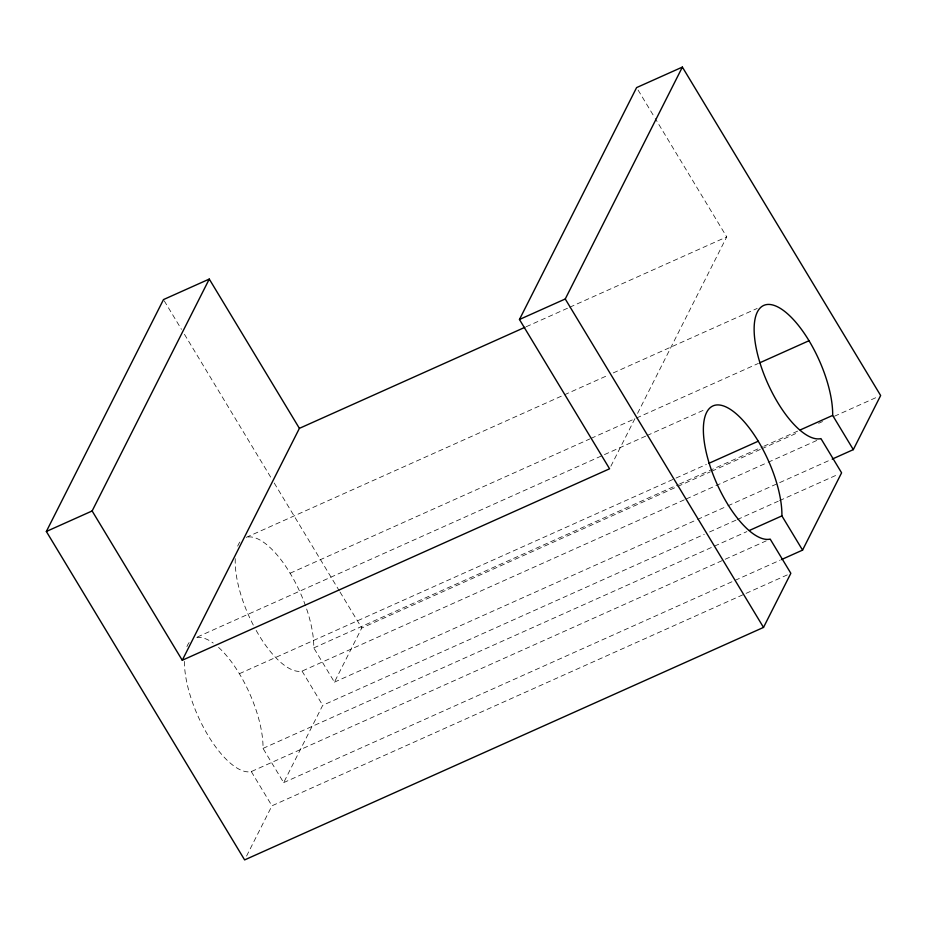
<?xml version="1.0" encoding="UTF-8"?>
<svg xmlns="http://www.w3.org/2000/svg" width="927" height="927" viewBox="0 0 927 927"><rect width="100%" height="100%" fill="white"/><g stroke="black" fill="none" stroke-linecap="round" stroke-linejoin="round"><path stroke-width="0.7" stroke-dasharray="4.63 3.48" d="M246.57 856.05L271.947 805.806L788.205 574.485M218.552 647.382A72.596 28.204 65.9 0 1 263.013 748.402L283.662 782.62L322.712 705.32L704.288 534.346M248.054 537A72.596 28.204 65.9 0 1 290.823 574.416A72.596 28.204 65.9 0 1 313.766 647.915L334.427 682.133L361.75 628.019L710.325 471.843M610.881 466.2L634.96 418.54M637.567 413.384L726.722 236.895L655.215 118.447M526.246 326.721L568.448 307.81M569.769 307.219L726.722 236.895M246.2 537.393L563.083 395.4M564.404 394.809L607.973 375.284M613.257 372.921L757.174 308.436M290.116 573.234L589.769 438.969M591.067 438.378L635.18 418.622M636.478 418.042L758.413 363.407M645.679 436.142L195.446 637.869A72.596 28.204 65.9 0 1 213.233 643.06M647 435.551L705.088 409.514M239.351 673.72L706.362 464.473M313.766 647.915L678.297 484.589M679.584 483.998L762.608 446.802M763.906 446.223L797.637 431.113M711.646 471.252L760.499 449.363M761.82 448.772L798.784 432.202M818.599 423.326L822.55 421.553M834.439 416.235L878.008 396.71M256.165 630.406A72.596 28.204 65.9 0 0 302.051 671.102L684.949 499.537M686.27 498.946L766.814 462.863M768.135 462.272L816.988 440.383M334.427 682.133L696.2 520.035M697.521 519.444L726.559 506.42M727.88 505.829L830.87 459.688M709.572 531.982L735.98 520.151M737.301 519.56L778.228 501.217M779.549 500.626L837.649 474.601M263.013 748.402L746.884 531.6M184.45 661.438A72.596 28.204 65.9 0 0 208.32 735.887A72.596 28.204 65.9 0 0 251.298 771.588L766.223 540.87M283.662 782.62L780.117 560.175M638.089 90.07L654.474 117.208M164.23 300.823L181.449 329.328M184.438 334.288L271.229 478.054M274.218 483.013L339.305 590.835M340.058 592.075L361.75 628.019M302.051 671.102L322.712 705.32M251.298 771.588L271.947 805.806M186.918 646.617A72.596 28.204 65.9 0 1 189.166 642.481M253.291 625.088A72.596 28.204 65.9 0 1 235.273 558.668M237.683 546.13A72.596 28.204 65.9 0 1 241.287 540.371"/><path stroke-width="1.39" d="M781.438 559.584L802.562 550.117L781.901 515.899A72.596 28.204 65.9 0 0 733.176 411.333A72.596 28.204 65.9 0 0 708.344 460.499A72.596 28.204 65.9 0 0 770.186 539.097L790.847 573.303L763.512 627.417L244.624 859.908L46.35 531.472L163.488 299.583L209.27 279.073L299.398 428.355L182.26 660.256L92.132 510.962L209.27 279.073M182.26 660.256L609.584 468.784L519.456 319.491L636.594 87.601L682.376 67.092L880.65 395.528L853.315 449.63L832.191 459.097M519.456 319.491L565.25 298.981L682.376 67.092M802.562 550.117L841.6 472.816L820.951 438.61A72.596 28.204 65.9 0 1 759.109 360.012A72.596 28.204 65.9 0 1 783.941 310.846A72.596 28.204 65.9 0 1 832.666 415.412L853.315 449.63M46.35 531.472L92.132 510.962M299.398 428.355L524.925 327.312M759.711 362.816L809.004 340.73M708.946 463.303L758.251 441.217M800.233 429.943L832.666 415.412M749.468 530.429L781.901 515.899M565.25 298.981L763.512 627.417"/></g></svg>
